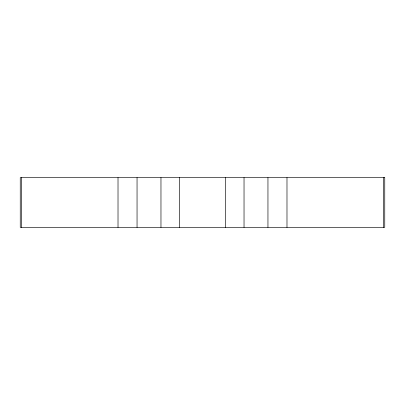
<?xml version="1.0" encoding="UTF-8"?>
<svg xmlns="http://www.w3.org/2000/svg" width="405" height="405" viewBox="0 0 405 405"><rect width="100%" height="100%" fill="white"/><g stroke="black" fill="none" stroke-linecap="round" stroke-linejoin="round"><path stroke-width="0.61" d="M383.611 177.643L383.611 227.357M286.983 177.643L286.983 227.357M267.953 177.643L267.953 227.357M244.033 177.643L244.033 227.357M225.464 177.643L225.464 227.357M179.536 177.643L179.536 227.357M160.967 177.643L160.967 227.357M137.047 177.643L137.047 227.357M118.017 177.643L118.017 227.357M21.389 177.643L21.389 227.357M384.75 177.643L20.25 177.643L20.25 227.357L384.75 227.357L384.75 177.643"/></g></svg>
